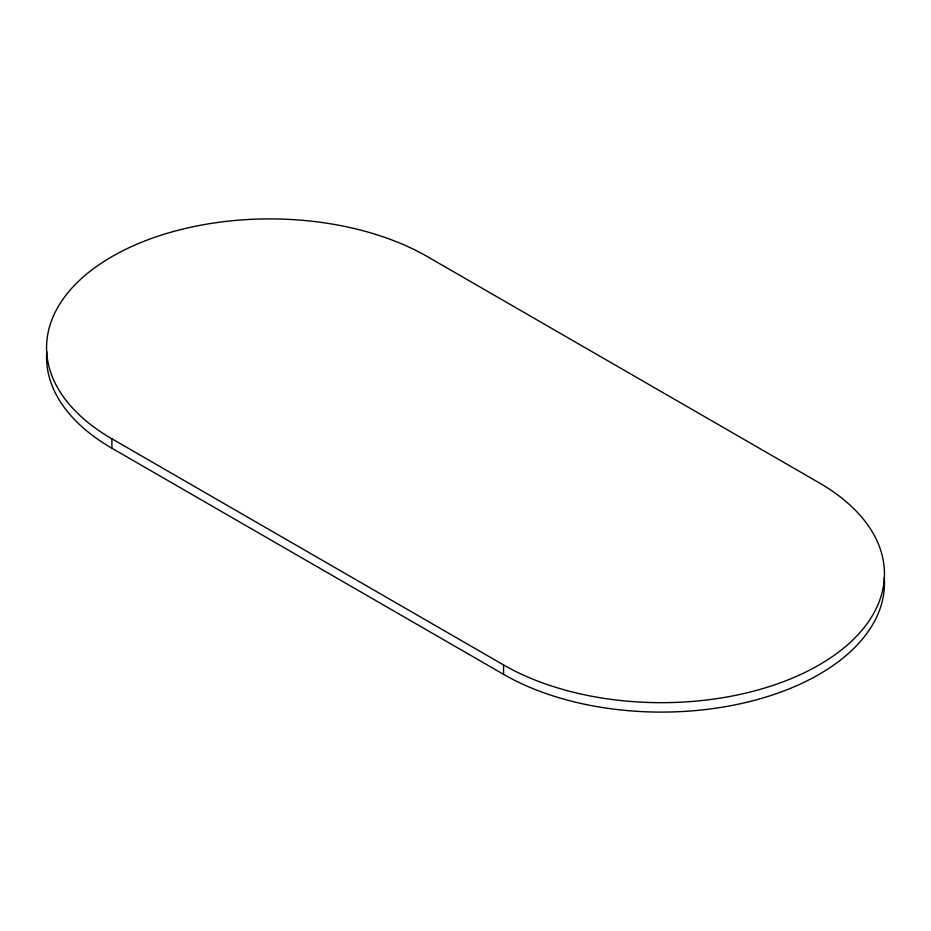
<?xml version="1.0" encoding="UTF-8"?>
<svg xmlns="http://www.w3.org/2000/svg" width="931" height="931" viewBox="0 0 931 931"><rect width="100%" height="100%" fill="white"/><g stroke="black" fill="none" stroke-linecap="round" stroke-linejoin="round"><path stroke-width="1.4" d="M111.895 438.804L503.578 664.943A223.103 128.815 0 0 0 819.105 664.943A223.103 128.815 0 0 0 819.105 482.77L427.422 256.642A223.103 128.815 0 0 0 111.895 256.642A223.103 128.815 0 0 0 111.895 438.804L111.895 448.23L503.578 674.358A223.103 128.815 0 0 0 751.201 701.183A223.103 128.815 0 0 0 884.241 577.662M503.578 664.943L503.578 674.358M111.895 448.23A223.103 128.815 0 0 1 46.759 351.522"/></g></svg>
